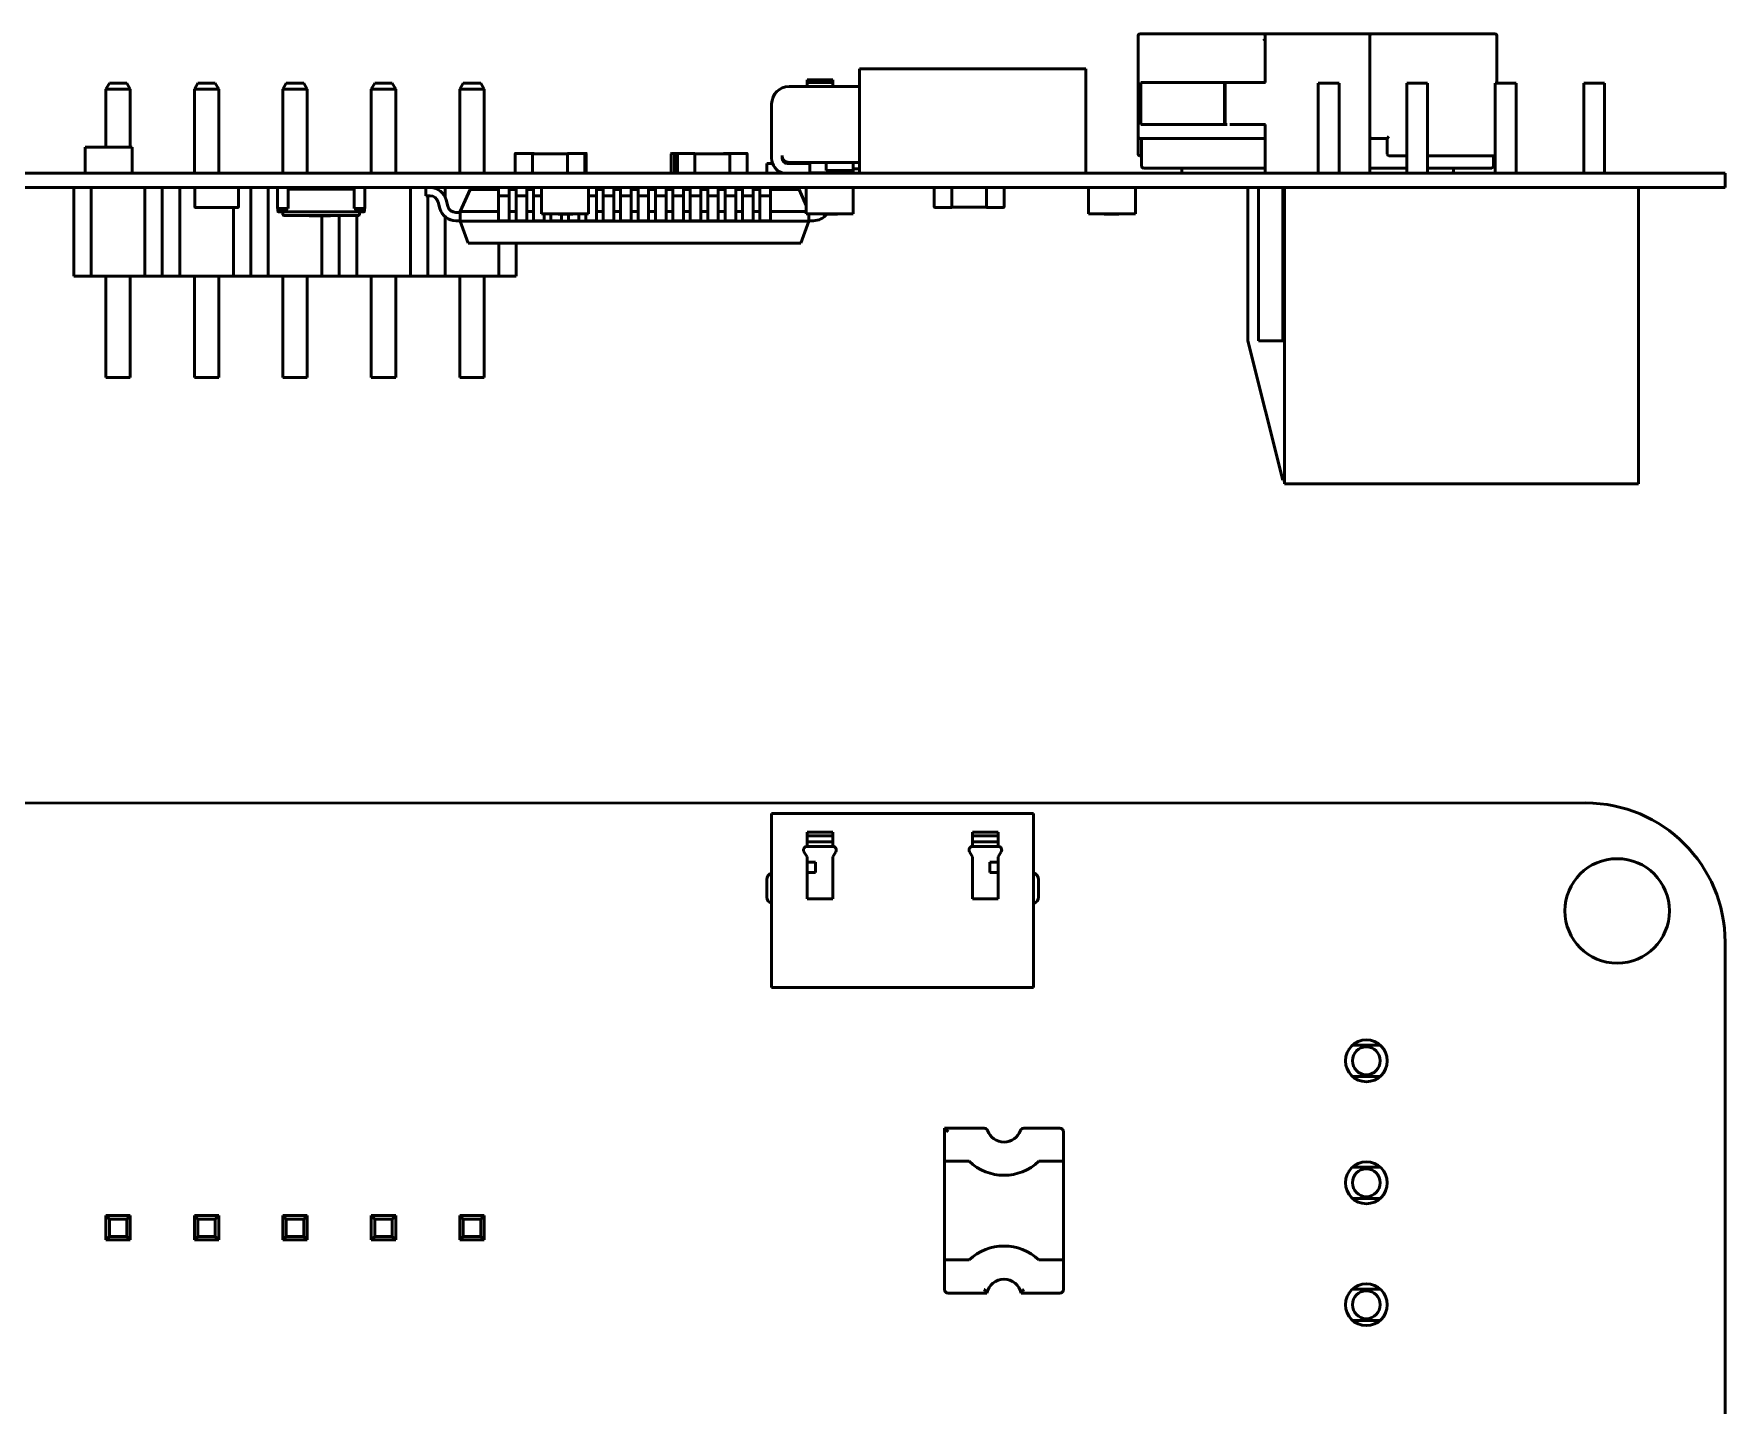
# Model space of a CAD drawing. Header units: millimetres. Extents: x -309 to 752, y -52 to 188.
# Drawn here: x 51.39 to 99.94, y 39.35 to 78.7 of the extents above; entities that cross this region are included whole.
import ezdxf

# ---------------------------------------------------------------- set-up
doc = ezdxf.new("R2010")
doc.units = ezdxf.units.MM
doc.header["$LTSCALE"] = 0.5
doc.layers.add('Видимый контур (ГОСТ)', color=7, linetype='Continuous', lineweight=50)

msp = doc.modelspace()

# ---------------------------------------------------------------- linework, layer by layer
at = {"layer": 'Видимый контур (ГОСТ)'}
for p, q in [((83.086, 75.752), (83.086, 78.652)), ((83.136, 78.702), (85.757, 78.702)), ((85.757, 78.702), (86.686, 78.702)), ((86.686, 78.702), (86.746, 78.702)), ((86.736, 78.692), (86.736, 78.602)), ((86.746, 78.702), (89.726, 78.702)), ((89.726, 78.702), (89.786, 78.702)), ((89.736, 78.602), (89.736, 78.692)), ((89.786, 78.702), (91.986, 78.702)), ((93.386, 78.652), (93.386, 77.291)), ((86.736, 78.552), (86.686, 78.502)), ((86.736, 77.302), (86.736, 78.602)), ((89.736, 78.602), (89.736, 74.802)), ((81.586, 77.702), (75.086, 77.702)), ((75.086, 77.702), (75.086, 74.702)), ((81.586, 77.702), (81.586, 74.702)), ((53.456, 77.117), (53.556, 77.291)), ((54.056, 77.291), (53.556, 77.291)), ((54.156, 77.117), (54.056, 77.291)), ((55.996, 77.117), (56.096, 77.291)), ((56.596, 77.291), (56.096, 77.291)), ((56.696, 77.117), (56.596, 77.291)), ((58.536, 77.117), (58.636, 77.291)), ((59.136, 77.291), (58.636, 77.291)), ((59.236, 77.117), (59.136, 77.291)), ((61.076, 77.117), (61.176, 77.291)), ((61.676, 77.291), (61.176, 77.291)), ((61.776, 77.117), (61.676, 77.291)), ((63.616, 77.117), (63.716, 77.291)), ((64.216, 77.291), (63.716, 77.291)), ((64.316, 77.117), (64.216, 77.291)), ((73.067, 77.192), (75.086, 77.192)), ((73.582, 77.382), (73.582, 77.307)), ((74.322, 77.382), (73.582, 77.382)), ((73.582, 77.307), (73.582, 77.192)), ((74.322, 77.307), (73.582, 77.307)), ((74.322, 77.382), (74.322, 77.307)), ((74.322, 77.307), (74.322, 77.192)), ((83.162, 77.302), (83.159, 77.302)), ((83.159, 77.302), (83.159, 76.102)), ((83.165, 77.302), (83.162, 77.302)), ((83.502, 77.302), (83.165, 77.302)), ((83.165, 76.102), (83.165, 77.302)), ((83.521, 77.302), (83.502, 77.302)), ((84.334, 77.302), (83.521, 77.302)), ((85.569, 77.302), (84.334, 77.302)), ((85.58, 77.302), (85.569, 77.302)), ((85.569, 77.302), (85.569, 76.102)), ((85.645, 77.302), (85.58, 77.302)), ((85.58, 77.302), (85.58, 76.102)), ((85.715, 77.302), (85.645, 77.302)), ((86.746, 77.302), (85.715, 77.302)), ((88.856, 77.291), (88.256, 77.291)), ((88.256, 77.291), (88.256, 74.702)), ((88.856, 77.291), (88.856, 74.702)), ((91.396, 77.291), (90.796, 77.291)), ((90.796, 77.291), (90.796, 74.702)), ((91.396, 77.291), (91.396, 74.702)), ((93.936, 77.291), (93.336, 77.291)), ((93.336, 77.291), (93.336, 74.702)), ((93.936, 77.291), (93.936, 74.702)), ((96.476, 77.291), (95.876, 77.291)), ((95.876, 77.291), (95.876, 74.702)), ((96.476, 77.291), (96.476, 74.702)), ((53.456, 75.452), (53.456, 77.117)), ((54.156, 77.117), (53.456, 77.117)), ((54.156, 75.452), (54.156, 77.117)), ((55.996, 74.702), (55.996, 77.117)), ((56.696, 77.117), (55.996, 77.117)), ((56.696, 74.702), (56.696, 77.117)), ((58.536, 74.702), (58.536, 77.117)), ((59.236, 77.117), (58.536, 77.117)), ((59.236, 74.702), (59.236, 77.117)), ((61.076, 74.702), (61.076, 77.117)), ((61.776, 77.117), (61.076, 77.117)), ((61.776, 74.702), (61.776, 77.117)), ((63.616, 74.702), (63.616, 77.117)), ((64.316, 77.117), (63.616, 77.117)), ((64.316, 74.702), (64.316, 77.117)), ((72.567, 75.132), (72.567, 76.692)), ((83.086, 75.252), (83.086, 75.752)), ((83.159, 76.102), (83.162, 76.102)), ((83.162, 76.102), (83.165, 76.102)), ((83.165, 76.102), (83.502, 76.102)), ((83.502, 76.102), (83.521, 76.102)), ((83.521, 76.102), (84.334, 76.102)), ((84.334, 76.102), (85.569, 76.102)), ((85.569, 76.102), (85.58, 76.102)), ((85.58, 76.102), (85.645, 76.102)), ((85.715, 76.102), (86.746, 76.102)), ((86.736, 74.802), (86.736, 76.102)), ((90.236, 75.702), (90.286, 75.752)), ((52.861, 75.452), (52.861, 74.702)), ((54.211, 75.452), (52.861, 75.452)), ((54.211, 75.452), (54.211, 74.702)), ((65.206, 75.262), (65.206, 74.702)), ((65.706, 75.272), (65.216, 75.272)), ((65.736, 75.272), (65.706, 75.272)), ((65.706, 75.262), (65.706, 75.272)), ((66.706, 75.262), (65.706, 75.262)), ((65.706, 75.262), (65.706, 74.702)), ((65.746, 75.272), (65.736, 75.272)), ((65.736, 75.262), (65.736, 75.272)), ((65.746, 75.262), (65.746, 75.272)), ((66.706, 75.262), (66.706, 75.272)), ((66.706, 75.272), (67.196, 75.272)), ((66.706, 75.262), (66.706, 74.702)), ((67.196, 75.272), (67.226, 75.272)), ((67.206, 75.262), (67.206, 74.702)), ((67.226, 75.272), (67.236, 75.272)), ((67.236, 75.262), (67.236, 74.702)), ((67.246, 75.262), (67.246, 74.702)), ((69.686, 75.262), (69.686, 74.702)), ((69.786, 75.272), (69.696, 75.272)), ((69.776, 75.262), (69.776, 74.702)), ((69.876, 75.272), (69.786, 75.272)), ((69.866, 75.262), (69.866, 74.702)), ((70.366, 75.272), (69.876, 75.272)), ((70.366, 75.262), (70.366, 75.272)), ((71.366, 75.262), (70.366, 75.262)), ((70.366, 75.262), (70.366, 74.702)), ((71.186, 75.262), (71.186, 75.272)), ((71.186, 75.272), (71.276, 75.272)), ((71.276, 75.262), (71.276, 75.272)), ((71.276, 75.272), (71.366, 75.272)), ((71.366, 75.262), (71.366, 75.272)), ((71.366, 75.272), (71.856, 75.272)), ((71.366, 75.262), (71.366, 74.702)), ((71.866, 75.262), (71.866, 74.702)), ((85.757, 75.702), (83.136, 75.702)), ((83.186, 75.702), (83.186, 74.902)), ((86.736, 75.702), (85.757, 75.702)), ((89.786, 75.702), (89.736, 75.702)), ((90.236, 75.702), (89.786, 75.702)), ((90.236, 75.252), (90.236, 75.702)), ((72.427, 74.982), (72.592, 74.982)), ((72.427, 74.982), (72.427, 74.702)), ((72.867, 75.212), (72.867, 75.132)), ((73.017, 74.982), (73.667, 74.982)), ((75.086, 75.012), (73.067, 75.012)), ((73.237, 74.982), (73.208, 75.012)), ((73.667, 74.982), (73.667, 74.702)), ((74.127, 75.012), (74.127, 74.782)), ((74.902, 74.782), (74.127, 74.782)), ((74.227, 74.782), (74.227, 74.712)), ((74.627, 74.712), (74.627, 74.782)), ((74.902, 75.012), (74.902, 74.932)), ((74.902, 74.832), (74.902, 74.932)), ((74.902, 74.702), (74.902, 74.832)), ((74.902, 74.832), (75.086, 74.832)), ((83.186, 75.202), (83.136, 75.202)), ((86.736, 74.852), (83.236, 74.852)), ((83.236, 74.852), (83.236, 74.852)), ((84.336, 74.852), (84.336, 74.752)), ((86.736, 74.802), (86.736, 74.712)), ((90.796, 74.852), (89.736, 74.852)), ((89.736, 74.712), (89.736, 74.802)), ((90.796, 75.202), (90.286, 75.202)), ((91.986, 75.202), (91.396, 75.202)), ((93.236, 74.852), (91.396, 74.852)), ((92.136, 74.852), (92.136, 74.752)), ((93.286, 75.202), (93.286, 74.902)), ((25.136, 74.702), (95.936, 74.702)), ((25.136, 74.291), (95.936, 74.291)), ((52.536, 74.291), (52.536, 73.751)), ((53.036, 74.291), (53.036, 71.751)), ((54.576, 74.291), (54.576, 71.751)), ((55.076, 74.291), (55.076, 73.751)), ((55.076, 73.751), (55.076, 74.291)), ((55.576, 74.291), (55.576, 71.751)), ((56.011, 73.731), (56.011, 74.291)), ((57.261, 74.291), (57.261, 73.731)), ((57.616, 74.291), (57.616, 73.751)), ((57.616, 73.751), (57.616, 74.291)), ((58.116, 74.291), (58.116, 71.751)), ((58.386, 73.691), (58.386, 74.291)), ((58.686, 73.691), (58.686, 74.291)), ((59.186, 74.241), (59.186, 74.291)), ((59.656, 74.291), (59.656, 74.241)), ((60.086, 74.241), (60.086, 74.291)), ((60.586, 73.691), (60.586, 74.291)), ((60.886, 73.691), (60.886, 74.291)), ((62.196, 74.291), (62.196, 71.751)), ((62.636, 74.291), (62.636, 74.053)), ((63.196, 74.291), (63.196, 74.013)), ((64.731, 74.053), (64.731, 74.291)), ((65.035, 74.291), (65.035, 74.053)), ((65.231, 74.053), (65.231, 74.291)), ((65.535, 74.291), (65.535, 74.053)), ((65.731, 74.053), (65.731, 74.291)), ((65.961, 73.541), (65.961, 74.291)), ((67.311, 73.541), (67.311, 74.291)), ((67.535, 74.291), (67.535, 74.053)), ((67.731, 74.053), (67.731, 74.291)), ((68.035, 74.291), (68.035, 74.053)), ((68.231, 74.053), (68.231, 74.291)), ((68.535, 74.291), (68.535, 74.053)), ((68.731, 74.053), (68.731, 74.291)), ((69.035, 74.291), (69.035, 74.053)), ((69.231, 74.053), (69.231, 74.291)), ((69.535, 74.291), (69.535, 74.053)), ((69.731, 74.053), (69.731, 74.291)), ((70.035, 74.291), (70.035, 74.053)), ((70.231, 74.053), (70.231, 74.291)), ((70.535, 74.291), (70.535, 74.053)), ((70.731, 74.053), (70.731, 74.291)), ((71.035, 74.291), (71.035, 74.053)), ((71.186, 74.241), (71.186, 74.291)), ((71.231, 74.053), (71.231, 74.291)), ((71.535, 74.291), (71.535, 74.053)), ((71.731, 74.053), (71.731, 74.291)), ((72.035, 74.291), (72.035, 74.053)), ((72.231, 74.053), (72.231, 74.291)), ((72.535, 74.291), (72.535, 74.053)), ((72.686, 74.241), (72.686, 74.291)), ((73.086, 74.24), (73.086, 74.291)), ((73.561, 73.541), (73.561, 74.291)), ((73.711, 74.712), (73.667, 74.712)), ((74.127, 74.712), (73.711, 74.712)), ((74.227, 74.712), (74.127, 74.712)), ((74.327, 74.712), (74.227, 74.712)), ((74.527, 74.712), (74.327, 74.712)), ((74.627, 74.712), (74.527, 74.712)), ((74.727, 74.712), (74.627, 74.712)), ((74.902, 74.712), (74.727, 74.712)), ((74.911, 73.541), (74.911, 74.291)), ((77.236, 73.731), (77.236, 74.291)), ((77.736, 73.731), (77.736, 74.291)), ((78.736, 73.731), (78.736, 74.291)), ((79.236, 73.731), (79.236, 74.291)), ((81.661, 73.541), (81.661, 74.291)), ((83.011, 73.541), (83.011, 74.291)), ((86.236, 69.891), (86.236, 74.291)), ((86.536, 69.891), (86.536, 74.291)), ((87.236, 69.891), (87.236, 74.291)), ((87.286, 65.791), (87.286, 74.291)), ((99.936, 74.702), (95.936, 74.702)), ((99.936, 74.291), (95.936, 74.291)), ((97.446, 65.791), (97.446, 74.291)), ((99.936, 74.702), (99.936, 74.291)), ((60.586, 74.241), (58.686, 74.241)), ((62.636, 74.053), (62.763, 74.053)), ((62.696, 74.053), (62.696, 73.751)), ((62.696, 73.751), (62.696, 74.053)), ((62.993, 73.876), (63.042, 73.691)), ((63.272, 73.753), (63.223, 73.938)), ((63.629, 73.606), (63.909, 74.24)), ((63.909, 74.24), (64.731, 74.24)), ((64.731, 74.053), (65.035, 74.053)), ((64.731, 73.876), (64.731, 74.053)), ((64.731, 73.691), (64.731, 73.876)), ((65.035, 74.24), (65.231, 74.24)), ((65.035, 74.053), (65.035, 73.876)), ((65.035, 73.876), (65.035, 73.691)), ((65.231, 74.053), (65.535, 74.053)), ((65.231, 73.876), (65.231, 74.053)), ((65.231, 73.691), (65.231, 73.876)), ((65.535, 74.24), (65.731, 74.24)), ((65.535, 74.053), (65.535, 73.876)), ((65.535, 73.876), (65.535, 73.691)), ((65.731, 74.053), (65.961, 74.053)), ((65.731, 73.876), (65.731, 74.053)), ((65.731, 73.691), (65.731, 73.876)), ((67.311, 74.053), (67.535, 74.053)), ((67.535, 74.24), (67.731, 74.24)), ((67.535, 74.053), (67.535, 73.876)), ((67.535, 73.876), (67.535, 73.691)), ((67.731, 74.053), (68.035, 74.053)), ((67.731, 73.876), (67.731, 74.053)), ((67.731, 73.691), (67.731, 73.876)), ((68.035, 74.24), (68.231, 74.24)), ((68.035, 74.053), (68.035, 73.876)), ((68.035, 73.876), (68.035, 73.691)), ((68.231, 74.053), (68.535, 74.053)), ((68.231, 73.876), (68.231, 74.053)), ((68.231, 73.691), (68.231, 73.876)), ((68.535, 74.24), (68.731, 74.24)), ((68.535, 74.053), (68.535, 73.876)), ((68.535, 73.876), (68.535, 73.691)), ((68.731, 74.053), (69.035, 74.053)), ((68.731, 73.876), (68.731, 74.053)), ((68.731, 73.691), (68.731, 73.876)), ((69.035, 74.24), (69.231, 74.24)), ((69.035, 74.053), (69.035, 73.876)), ((69.035, 73.876), (69.035, 73.691)), ((69.231, 74.053), (69.535, 74.053)), ((69.231, 73.876), (69.231, 74.053)), ((69.231, 73.691), (69.231, 73.876)), ((69.535, 74.24), (69.731, 74.24)), ((69.535, 74.053), (69.535, 73.876)), ((69.535, 73.876), (69.535, 73.691)), ((69.731, 74.053), (70.035, 74.053)), ((69.731, 73.876), (69.731, 74.053)), ((69.731, 73.691), (69.731, 73.876)), ((70.035, 74.24), (70.231, 74.24)), ((70.035, 74.053), (70.035, 73.876)), ((70.035, 73.876), (70.035, 73.691)), ((70.231, 74.053), (70.535, 74.053)), ((70.231, 73.876), (70.231, 74.053)), ((70.231, 73.691), (70.231, 73.876)), ((70.535, 74.24), (70.731, 74.24)), ((70.535, 74.053), (70.535, 73.876)), ((70.535, 73.876), (70.535, 73.691)), ((70.731, 74.053), (71.035, 74.053)), ((70.731, 73.876), (70.731, 74.053)), ((70.731, 73.691), (70.731, 73.876)), ((71.035, 74.241), (71.186, 74.241)), ((71.035, 74.24), (71.231, 74.24)), ((71.035, 74.053), (71.035, 73.876)), ((71.035, 73.876), (71.035, 73.691)), ((71.231, 74.053), (71.535, 74.053)), ((71.231, 73.876), (71.231, 74.053)), ((71.231, 73.691), (71.231, 73.876)), ((71.535, 74.24), (71.731, 74.24)), ((71.535, 74.053), (71.535, 73.876)), ((71.535, 73.876), (71.535, 73.691)), ((71.731, 74.053), (72.035, 74.053)), ((71.731, 73.876), (71.731, 74.053)), ((71.731, 73.691), (71.731, 73.876)), ((72.035, 74.24), (72.231, 74.24)), ((72.035, 74.053), (72.035, 73.876)), ((72.035, 73.876), (72.035, 73.691)), ((72.231, 74.053), (72.535, 74.053)), ((72.231, 73.876), (72.231, 74.053)), ((72.231, 73.691), (72.231, 73.876)), ((72.535, 74.24), (73.357, 74.24)), ((72.535, 74.053), (72.535, 73.876)), ((72.535, 73.876), (72.535, 73.691)), ((73.036, 74.241), (72.686, 74.241)), ((73.036, 74.24), (73.036, 74.241)), ((73.561, 73.778), (73.357, 74.24)), ((52.536, 73.751), (52.536, 71.751)), ((55.076, 73.751), (55.076, 71.751)), ((55.076, 73.751), (55.076, 71.751)), ((57.251, 73.721), (56.021, 73.721)), ((57.116, 73.721), (57.116, 71.751)), ((57.616, 73.751), (57.616, 71.751)), ((57.616, 73.751), (57.616, 71.751)), ((58.386, 73.691), (58.586, 73.691)), ((58.396, 73.681), (58.396, 73.691)), ((58.396, 73.611), (58.396, 73.681)), ((58.596, 73.681), (58.396, 73.681)), ((58.416, 73.591), (58.596, 73.591)), ((58.536, 73.511), (58.536, 73.571)), ((58.556, 73.491), (58.836, 73.491)), ((58.686, 73.691), (58.586, 73.691)), ((58.677, 73.681), (58.596, 73.681)), ((60.676, 73.591), (58.596, 73.591)), ((60.436, 73.491), (58.836, 73.491)), ((59.289, 73.481), (59.289, 73.491)), ((59.289, 73.481), (59.469, 73.481)), ((59.469, 73.481), (59.469, 73.491)), ((59.469, 73.481), (59.484, 73.481)), ((59.484, 73.481), (59.484, 73.491)), ((59.484, 73.481), (59.593, 73.481)), ((59.593, 73.481), (59.593, 73.491)), ((59.593, 73.481), (59.813, 73.481)), ((59.656, 73.481), (59.656, 71.751)), ((59.813, 73.481), (59.813, 73.491)), ((59.813, 73.481), (59.905, 73.481)), ((59.905, 73.481), (59.905, 73.491)), ((60.156, 73.491), (60.156, 71.751)), ((60.156, 73.491), (60.156, 71.751)), ((60.436, 73.491), (60.716, 73.491)), ((60.686, 73.691), (60.586, 73.691)), ((60.676, 73.681), (60.594, 73.681)), ((60.656, 73.491), (60.656, 71.751)), ((60.876, 73.681), (60.676, 73.681)), ((60.676, 73.591), (60.856, 73.591)), ((60.686, 73.691), (60.886, 73.691)), ((60.736, 73.571), (60.736, 73.511)), ((60.876, 73.681), (60.876, 73.691)), ((60.876, 73.681), (60.876, 73.611)), ((62.696, 73.751), (62.696, 71.751)), ((62.696, 73.751), (62.696, 71.751)), ((63.196, 73.45), (63.196, 71.751)), ((63.629, 73.577), (63.502, 73.577)), ((63.502, 73.339), (63.629, 73.339)), ((63.629, 73.606), (64.731, 73.606)), ((63.629, 73.323), (63.629, 73.606)), ((63.629, 73.323), (73.637, 73.323)), ((63.857, 72.691), (63.629, 73.323)), ((64.731, 73.691), (64.731, 73.338)), ((64.731, 73.339), (65.035, 73.339)), ((65.035, 73.338), (65.035, 73.691)), ((65.035, 73.606), (65.231, 73.606)), ((65.231, 73.691), (65.231, 73.338)), ((65.231, 73.339), (65.535, 73.339)), ((65.535, 73.338), (65.535, 73.691)), ((65.535, 73.606), (65.731, 73.606)), ((65.731, 73.691), (65.731, 73.338)), ((65.731, 73.339), (66.035, 73.339)), ((67.311, 73.541), (65.961, 73.541)), ((66.035, 73.338), (66.035, 73.541)), ((66.231, 73.541), (66.231, 73.338)), ((66.231, 73.339), (66.535, 73.339)), ((66.438, 73.531), (66.438, 73.541)), ((66.438, 73.531), (66.449, 73.531)), ((66.449, 73.531), (66.449, 73.541)), ((66.449, 73.531), (66.49, 73.531)), ((66.49, 73.531), (66.49, 73.541)), ((66.49, 73.531), (66.587, 73.531)), ((66.535, 73.338), (66.535, 73.531)), ((66.587, 73.531), (66.587, 73.541)), ((66.587, 73.531), (66.718, 73.531)), ((66.718, 73.531), (66.718, 73.541)), ((66.718, 73.531), (66.859, 73.531)), ((66.731, 73.531), (66.731, 73.338)), ((66.731, 73.339), (67.035, 73.339)), ((66.859, 73.531), (66.859, 73.541)), ((67.035, 73.338), (67.035, 73.541)), ((67.231, 73.541), (67.231, 73.338)), ((67.231, 73.339), (67.535, 73.339)), ((67.535, 73.338), (67.535, 73.691)), ((67.535, 73.606), (67.731, 73.606)), ((67.731, 73.691), (67.731, 73.338)), ((67.731, 73.339), (68.035, 73.339)), ((68.035, 73.338), (68.035, 73.691)), ((68.035, 73.606), (68.231, 73.606)), ((68.231, 73.691), (68.231, 73.338)), ((68.231, 73.339), (68.535, 73.339)), ((68.535, 73.338), (68.535, 73.691)), ((68.535, 73.606), (68.731, 73.606)), ((68.731, 73.691), (68.731, 73.338)), ((68.731, 73.339), (69.035, 73.339)), ((69.035, 73.338), (69.035, 73.691)), ((69.035, 73.606), (69.231, 73.606)), ((69.231, 73.691), (69.231, 73.338)), ((69.231, 73.339), (69.535, 73.339)), ((69.535, 73.338), (69.535, 73.691)), ((69.535, 73.606), (69.731, 73.606)), ((69.731, 73.691), (69.731, 73.338)), ((69.731, 73.339), (70.035, 73.339)), ((70.035, 73.338), (70.035, 73.691)), ((70.035, 73.606), (70.231, 73.606)), ((70.231, 73.691), (70.231, 73.338)), ((70.231, 73.339), (70.535, 73.339)), ((70.535, 73.338), (70.535, 73.691)), ((70.535, 73.606), (70.731, 73.606)), ((70.731, 73.691), (70.731, 73.338)), ((70.731, 73.339), (71.035, 73.339)), ((71.035, 73.338), (71.035, 73.691)), ((71.035, 73.606), (71.231, 73.606)), ((71.231, 73.691), (71.231, 73.338)), ((71.231, 73.339), (71.535, 73.339)), ((71.535, 73.338), (71.535, 73.691)), ((71.535, 73.606), (71.731, 73.606)), ((71.731, 73.691), (71.731, 73.338)), ((71.731, 73.339), (72.035, 73.339)), ((72.035, 73.338), (72.035, 73.691)), ((72.035, 73.606), (72.231, 73.606)), ((72.231, 73.691), (72.231, 73.338)), ((72.231, 73.339), (72.535, 73.339)), ((72.535, 73.338), (72.535, 73.691)), ((72.535, 73.606), (73.561, 73.606)), ((73.408, 72.691), (73.637, 73.323)), ((74.911, 73.541), (73.561, 73.541)), ((73.637, 73.323), (73.637, 73.541)), ((73.637, 73.339), (73.764, 73.339)), ((74.038, 73.531), (74.038, 73.541)), ((74.038, 73.531), (74.049, 73.531)), ((74.049, 73.531), (74.049, 73.541)), ((74.049, 73.531), (74.09, 73.531)), ((74.09, 73.531), (74.09, 73.541)), ((74.09, 73.531), (74.187, 73.531)), ((74.187, 73.531), (74.187, 73.541)), ((74.187, 73.531), (74.318, 73.531)), ((74.318, 73.531), (74.318, 73.541)), ((74.318, 73.531), (74.459, 73.531)), ((74.459, 73.531), (74.459, 73.541)), ((77.736, 73.721), (77.246, 73.721)), ((77.736, 73.731), (77.736, 73.721)), ((77.736, 73.731), (78.736, 73.731)), ((78.736, 73.731), (78.736, 73.721)), ((78.736, 73.721), (79.226, 73.721)), ((81.661, 73.541), (83.011, 73.541)), ((82.113, 73.531), (82.113, 73.541)), ((82.113, 73.531), (82.323, 73.531)), ((82.323, 73.531), (82.533, 73.531)), ((82.533, 73.531), (82.533, 73.541)), ((63.857, 72.691), (73.408, 72.691)), ((64.736, 72.691), (64.736, 71.751)), ((65.236, 72.691), (65.236, 71.751)), ((53.036, 71.751), (52.536, 71.751)), ((54.576, 71.751), (53.036, 71.751)), ((53.456, 71.751), (53.456, 69.541)), ((54.156, 71.751), (54.156, 69.541)), ((55.076, 71.751), (54.576, 71.751)), ((55.576, 71.751), (55.076, 71.751)), ((57.116, 71.751), (55.576, 71.751)), ((55.996, 71.751), (55.996, 69.541)), ((56.696, 71.751), (56.696, 69.541)), ((57.616, 71.751), (57.116, 71.751)), ((58.116, 71.751), (57.616, 71.751)), ((59.656, 71.751), (58.116, 71.751)), ((58.536, 71.751), (58.536, 69.541)), ((59.236, 71.751), (59.236, 69.541)), ((60.156, 71.751), (59.656, 71.751)), ((60.656, 71.751), (60.156, 71.751)), ((62.196, 71.751), (60.656, 71.751)), ((61.076, 71.751), (61.076, 69.541)), ((61.776, 71.751), (61.776, 69.541)), ((62.696, 71.751), (62.196, 71.751)), ((63.196, 71.751), (62.696, 71.751)), ((64.736, 71.751), (63.196, 71.751)), ((63.616, 71.751), (63.616, 69.541)), ((64.316, 71.751), (64.316, 69.541)), ((65.236, 71.751), (64.736, 71.751)), ((53.456, 69.541), (53.456, 68.841)), ((54.156, 69.541), (54.156, 68.841)), ((55.996, 69.541), (55.996, 68.841)), ((56.696, 69.541), (56.696, 68.841)), ((58.536, 69.541), (58.536, 68.841)), ((59.236, 69.541), (59.236, 68.841)), ((61.076, 69.541), (61.076, 68.841)), ((61.776, 69.541), (61.776, 68.841)), ((63.616, 69.541), (63.616, 68.841)), ((64.316, 69.541), (64.316, 68.841)), ((86.236, 69.891), (87.236, 65.891)), ((86.536, 69.891), (87.236, 69.891)), ((53.456, 68.841), (54.156, 68.841)), ((55.996, 68.841), (56.696, 68.841)), ((58.536, 68.841), (59.236, 68.841)), ((61.076, 68.841), (61.776, 68.841)), ((63.616, 68.841), (64.316, 68.841)), ((87.236, 65.891), (87.286, 65.891)), ((97.446, 65.791), (87.286, 65.791)), ((95.936, 56.633), (25.102, 56.618)), ((72.567, 56.333), (73.067, 56.333)), ((72.567, 56.333), (72.567, 51.333)), ((79.587, 56.333), (73.067, 56.333)), ((79.587, 56.333), (80.087, 56.333)), ((80.087, 51.333), (80.087, 56.333)), ((73.582, 55.796), (74.322, 55.796)), ((73.582, 55.796), (73.582, 55.686)), ((73.582, 55.686), (74.322, 55.686)), ((73.582, 55.686), (73.582, 55.513)), ((73.582, 55.513), (73.582, 55.383)), ((74.322, 55.513), (73.582, 55.513)), ((74.322, 55.383), (73.582, 55.383)), ((74.322, 55.796), (74.322, 55.686)), ((74.322, 55.686), (74.322, 55.513)), ((74.322, 55.513), (74.322, 55.383)), ((78.332, 55.796), (79.072, 55.796)), ((78.332, 55.796), (78.332, 55.686)), ((78.332, 55.686), (79.072, 55.686)), ((78.332, 55.686), (78.332, 55.513)), ((78.332, 55.513), (78.332, 55.383)), ((79.072, 55.513), (78.332, 55.513)), ((79.072, 55.383), (78.332, 55.383)), ((79.072, 55.796), (79.072, 55.686)), ((79.072, 55.686), (79.072, 55.513)), ((79.072, 55.513), (79.072, 55.383)), ((73.582, 55.083), (73.495, 55.233)), ((73.582, 53.883), (73.582, 55.083)), ((73.582, 54.933), (73.711, 54.933)), ((73.711, 54.933), (73.827, 54.933)), ((73.827, 54.633), (73.827, 54.933)), ((74.408, 55.233), (74.322, 55.083)), ((74.322, 55.083), (74.322, 53.883)), ((78.332, 55.083), (78.245, 55.233)), ((78.332, 53.883), (78.332, 55.083)), ((78.827, 54.633), (78.827, 54.933)), ((78.827, 54.933), (78.942, 54.933)), ((78.942, 54.933), (79.072, 54.933)), ((79.158, 55.233), (79.072, 55.083)), ((79.072, 55.083), (79.072, 53.883)), ((72.427, 54.433), (72.427, 53.933)), ((73.582, 54.633), (73.827, 54.633)), ((79.072, 54.633), (78.827, 54.633)), ((80.227, 53.933), (80.227, 54.433)), ((74.322, 53.883), (73.582, 53.883)), ((79.072, 53.883), (78.332, 53.883)), ((99.936, 13.033), (99.936, 52.633)), ((72.567, 51.333), (73.067, 51.333)), ((73.067, 51.333), (79.587, 51.333)), ((79.587, 51.333), (80.087, 51.333)), ((90.033, 49.683), (89.239, 49.683)), ((89.239, 48.783), (90.032, 48.783)), ((77.631, 47.198), (77.531, 47.298)), ((78.67, 47.298), (77.531, 47.298)), ((77.531, 47.298), (77.531, 46.348)), ((80.841, 47.298), (79.802, 47.298)), ((80.941, 46.348), (80.941, 47.198)), ((77.531, 46.348), (77.631, 46.348)), ((77.631, 46.348), (77.531, 46.348)), ((77.531, 46.348), (77.531, 43.518)), ((78.236, 46.348), (77.631, 46.348)), ((77.631, 46.348), (78.236, 46.348)), ((80.841, 46.348), (80.236, 46.348)), ((80.236, 46.348), (80.841, 46.348)), ((80.841, 46.348), (80.941, 46.348)), ((80.941, 46.348), (80.841, 46.348)), ((80.941, 43.518), (80.941, 46.348)), ((90.033, 46.183), (89.239, 46.183)), ((89.239, 45.283), (90.032, 45.283)), ((53.456, 44.093), (53.456, 44.793)), ((53.456, 44.793), (54.156, 44.793)), ((53.556, 44.693), (53.456, 44.793)), ((53.556, 44.193), (53.556, 44.693)), ((53.556, 44.693), (54.056, 44.693)), ((54.056, 44.693), (54.156, 44.793)), ((54.056, 44.693), (54.056, 44.193)), ((54.156, 44.793), (54.156, 44.093)), ((55.996, 44.093), (55.996, 44.793)), ((55.996, 44.793), (56.696, 44.793)), ((56.096, 44.693), (55.996, 44.793)), ((56.096, 44.193), (56.096, 44.693)), ((56.096, 44.693), (56.596, 44.693)), ((56.596, 44.693), (56.696, 44.793)), ((56.596, 44.693), (56.596, 44.193)), ((56.696, 44.793), (56.696, 44.093)), ((58.536, 44.093), (58.536, 44.793)), ((58.536, 44.793), (59.236, 44.793)), ((58.636, 44.693), (58.536, 44.793)), ((58.636, 44.193), (58.636, 44.693)), ((58.636, 44.693), (59.136, 44.693)), ((59.136, 44.693), (59.236, 44.793)), ((59.136, 44.693), (59.136, 44.193)), ((59.236, 44.793), (59.236, 44.093)), ((61.076, 44.093), (61.076, 44.793)), ((61.076, 44.793), (61.776, 44.793)), ((61.176, 44.693), (61.076, 44.793)), ((61.176, 44.193), (61.176, 44.693)), ((61.176, 44.693), (61.676, 44.693)), ((61.676, 44.693), (61.776, 44.793)), ((61.676, 44.693), (61.676, 44.193)), ((61.776, 44.793), (61.776, 44.093)), ((63.616, 44.093), (63.616, 44.793)), ((63.616, 44.793), (64.316, 44.793)), ((63.716, 44.693), (63.616, 44.793)), ((63.716, 44.193), (63.716, 44.693)), ((63.716, 44.693), (64.216, 44.693)), ((64.216, 44.693), (64.316, 44.793)), ((64.216, 44.693), (64.216, 44.193)), ((64.316, 44.793), (64.316, 44.093)), ((53.456, 44.093), (53.556, 44.193)), ((54.056, 44.193), (53.556, 44.193)), ((54.156, 44.093), (54.056, 44.193)), ((55.996, 44.093), (56.096, 44.193)), ((56.596, 44.193), (56.096, 44.193)), ((56.696, 44.093), (56.596, 44.193)), ((58.536, 44.093), (58.636, 44.193)), ((59.136, 44.193), (58.636, 44.193)), ((59.236, 44.093), (59.136, 44.193)), ((61.076, 44.093), (61.176, 44.193)), ((61.676, 44.193), (61.176, 44.193)), ((61.776, 44.093), (61.676, 44.193)), ((63.616, 44.093), (63.716, 44.193)), ((64.216, 44.193), (63.716, 44.193)), ((64.316, 44.093), (64.216, 44.193)), ((54.156, 44.093), (53.456, 44.093)), ((56.696, 44.093), (55.996, 44.093)), ((59.236, 44.093), (58.536, 44.093)), ((61.776, 44.093), (61.076, 44.093)), ((64.316, 44.093), (63.616, 44.093)), ((77.631, 43.518), (77.531, 43.518)), ((77.531, 43.518), (77.531, 42.668)), ((77.531, 43.518), (77.631, 43.518)), ((77.631, 43.518), (78.236, 43.518)), ((78.236, 43.518), (77.631, 43.518)), ((80.236, 43.518), (80.841, 43.518)), ((80.841, 43.518), (80.236, 43.518)), ((80.941, 43.518), (80.841, 43.518)), ((80.841, 43.518), (80.941, 43.518)), ((80.941, 42.668), (80.941, 43.518)), ((77.631, 42.568), (78.746, 42.568)), ((79.726, 42.568), (80.841, 42.568)), ((90.033, 42.683), (89.239, 42.683)), ((89.239, 41.783), (90.032, 41.783))]:
    msp.add_line(p, q, dxfattribs=at)
for centre, radius in [((96.836, 53.533), 1.5), ((89.636, 49.233), 0.6), ((89.636, 49.233), 0.4), ((89.636, 45.733), 0.6), ((89.636, 45.733), 0.4), ((89.636, 42.233), 0.6), ((89.636, 42.233), 0.4)]:
    msp.add_circle(centre, radius, dxfattribs=at)
for centre, radius, start, end in [((83.136, 78.652), 0.05, 90, 180), ((86.686, 78.652), 0.05, 0, 90), ((86.746, 78.692), 0.01, 90, 180), ((89.726, 78.692), 0.01, 0, 90), ((89.786, 78.652), 0.05, 90, 180), ((93.336, 78.652), 0.05, 0, 90), ((73.067, 76.692), 0.5, 90, 180), ((83.136, 75.752), 0.05, 180, 270), ((89.786, 75.752), 0.05, 180, 270), ((65.216, 75.262), 0.01, 90, 180), ((67.196, 75.262), 0.01, 0, 90), ((67.226, 75.262), 0.01, 0, 90), ((67.236, 75.262), 0.01, 0, 90), ((69.696, 75.262), 0.01, 90, 180), ((69.786, 75.262), 0.01, 90, 180), ((69.876, 75.262), 0.01, 90, 180), ((71.856, 75.262), 0.01, 0, 90), ((83.136, 75.252), 0.05, 180, 270), ((90.286, 75.252), 0.05, 180, 270), ((73.017, 75.132), 0.45, 180, 252.8537), ((73.067, 75.212), 0.2, 180, 270), ((73.017, 75.132), 0.15, 180, 270), ((73.199, 75.382), 0.4, 270, 275.1829), ((83.236, 74.902), 0.05, 180, 270), ((93.236, 74.902), 0.05, 270, 0), ((62.763, 73.815), 0.476, 14.9702, 88.1434), ((73.711, 75.212), 0.5, 264.9091, 270), ((84.386, 74.752), 0.05, 180, 270), ((86.746, 74.712), 0.01, 180, 270), ((89.726, 74.712), 0.01, 270, 0), ((92.086, 74.752), 0.05, 270, 0), ((62.763, 73.815), 0.238, 14.8537, 90), ((56.021, 73.731), 0.01, 180, 270), ((57.251, 73.731), 0.01, 270, 360), ((58.416, 73.611), 0.02, 180, 270), ((58.516, 73.571), 0.02, 0, 90), ((58.556, 73.511), 0.02, 180, 270), ((60.716, 73.511), 0.02, 270, 0), ((60.756, 73.571), 0.02, 90, 180), ((60.856, 73.611), 0.02, 270, 0), ((63.502, 73.815), 0.476, 195.0865, 270), ((63.502, 73.815), 0.238, 195.0868, 270), ((73.764, 73.815), 0.476, 270, 323.3928), ((77.246, 73.731), 0.01, 180, 270), ((79.226, 73.731), 0.01, 270, 0), ((95.934, 52.631), 4.001, 0.021, 89.979), ((73.582, 55.283), 0.1, 90, 210), ((74.322, 55.283), 0.1, 330, 90), ((78.332, 55.283), 0.1, 90, 210), ((79.072, 55.283), 0.1, 330, 90), ((72.627, 54.433), 0.2, 107.4576, 180), ((80.027, 54.433), 0.2, 0, 72.5424), ((72.627, 53.933), 0.2, 180, 252.5424), ((80.027, 53.933), 0.2, 287.4576, 0), ((78.67, 47.198), 0.1, 19.4712, 90), ((79.236, 47.398), 0.5, 199.4712, 340.5288), ((79.802, 47.198), 0.1, 90, 160.5288), ((80.841, 47.198), 0.1, 0, 90), ((79.236, 47.398), 1.45, 226.3972, 313.6028), ((79.236, 47.398), 1.45, 226.3972, 313.6028), ((79.236, 42.468), 1.45, 46.3972, 133.6028), ((79.236, 42.468), 1.45, 46.3972, 133.6028), ((79.236, 42.468), 0.5, 11.537, 168.463), ((77.631, 42.668), 0.1, 180, 270), ((80.841, 42.668), 0.1, 270, 0)]:
    msp.add_arc(centre, radius, start, end, dxfattribs=at)
for points in [[(86.737, 78.697), (86.722, 78.7), (86.706, 78.701), (86.691, 78.702)], [(89.781, 78.702), (89.766, 78.701), (89.75, 78.7), (89.735, 78.697)]]:
    msp.add_open_spline(points, degree=3, dxfattribs=at)
for points, knots in [([(91.986, 78.702), (92.028, 78.702), (92.07, 78.702), (92.112, 78.702), (92.154, 78.702), (92.196, 78.702), (92.237, 78.702), (92.241, 78.702), (92.245, 78.702), (92.25, 78.702), (92.286, 78.702), (92.322, 78.702), (92.357, 78.702), (92.393, 78.702), (92.428, 78.702), (92.463, 78.702), (92.476, 78.702), (92.489, 78.702), (92.503, 78.702), (92.551, 78.702), (92.598, 78.702), (92.643, 78.702), (92.688, 78.702), (92.733, 78.702), (92.775, 78.702), (92.817, 78.702), (92.858, 78.702), (92.896, 78.702), (92.911, 78.702), (92.926, 78.702), (92.941, 78.702), (92.977, 78.702), (93.012, 78.702), (93.044, 78.702), (93.077, 78.702), (93.107, 78.702), (93.134, 78.702), (93.162, 78.702), (93.186, 78.702), (93.209, 78.702), (93.217, 78.702), (93.225, 78.702), (93.233, 78.702), (93.261, 78.702), (93.284, 78.702), (93.3, 78.702), (93.316, 78.702), (93.327, 78.702), (93.332, 78.702), (93.335, 78.702), (93.336, 78.702), (93.336, 78.702)], [0, 0, 0, 0, 0.059212, 0.059212, 0.059212, 0.11914, 0.11914, 0.11914, 0.125, 0.125, 0.125, 0.17744, 0.17744, 0.17744, 0.2299, 0.2299, 0.2299, 0.25, 0.25, 0.25, 0.3236, 0.3236, 0.3236, 0.397264, 0.397264, 0.397264, 0.471096, 0.471096, 0.471096, 0.5, 0.5, 0.5, 0.573622, 0.573622, 0.573622, 0.647305, 0.647305, 0.647305, 0.721147, 0.721147, 0.721147, 0.75, 0.75, 0.75, 0.853543, 0.853543, 0.853543, 0.950894, 0.950894, 0.950894, 1, 1, 1, 1]), ([(93.336, 75.202), (93.335, 75.202), (93.333, 75.202), (93.33, 75.202), (93.326, 75.202), (93.32, 75.202), (93.313, 75.202), (93.312, 75.202), (93.311, 75.202), (93.31, 75.202), (93.303, 75.202), (93.294, 75.202), (93.284, 75.202), (93.274, 75.202), (93.262, 75.202), (93.249, 75.202), (93.244, 75.202), (93.239, 75.202), (93.233, 75.202), (93.213, 75.202), (93.191, 75.202), (93.165, 75.202), (93.14, 75.202), (93.112, 75.202), (93.082, 75.202), (93.051, 75.202), (93.018, 75.202), (92.983, 75.202), (92.969, 75.202), (92.955, 75.202), (92.941, 75.202), (92.904, 75.202), (92.865, 75.202), (92.824, 75.202), (92.783, 75.202), (92.741, 75.202), (92.696, 75.202), (92.652, 75.202), (92.606, 75.202), (92.559, 75.202), (92.54, 75.202), (92.521, 75.202), (92.503, 75.202), (92.435, 75.202), (92.365, 75.202), (92.294, 75.202), (92.228, 75.202), (92.159, 75.202), (92.091, 75.202), (92.056, 75.202), (92.021, 75.202), (91.986, 75.202)], [0.0130298, 0.0130298, 0.0130298, 0.0130298, 0.0592123, 0.0592123, 0.0592123, 0.1191402, 0.1191402, 0.1191402, 0.125, 0.125, 0.125, 0.1774404, 0.1774404, 0.1774404, 0.2298996, 0.2298996, 0.2298996, 0.25, 0.25, 0.25, 0.3235997, 0.3235997, 0.3235997, 0.3972645, 0.3972645, 0.3972645, 0.4710956, 0.4710956, 0.4710956, 0.5, 0.5, 0.5, 0.5736224, 0.5736224, 0.5736224, 0.6473051, 0.6473051, 0.6473051, 0.7211468, 0.7211468, 0.7211468, 0.75, 0.75, 0.75, 0.8535431, 0.8535431, 0.8535431, 0.9508935, 0.9508935, 0.9508935, 1, 1, 1, 1]), ([(78.67, 42.668), (78.671, 42.667), (78.671, 42.667), (78.678, 42.656), (78.686, 42.646), (78.7, 42.627), (78.707, 42.617), (78.721, 42.599), (78.727, 42.591), (78.737, 42.578), (78.741, 42.574), (78.745, 42.569), (78.746, 42.568), (78.746, 42.568)], [-0.00017235, -0.00017235, -0.00017235, -0.00017235, 0, 0, 0.00375072, 0.00375072, 0.0074291, 0.0074291, 0.0116088, 0.0116088, 0.01497271, 0.01497271, 0.01763673, 0.01763673, 0.01763673, 0.01763673]), ([(79.726, 42.568), (79.726, 42.568), (79.727, 42.569), (79.731, 42.574), (79.734, 42.578), (79.744, 42.591), (79.751, 42.599), (79.765, 42.617), (79.772, 42.627), (79.786, 42.646), (79.793, 42.656), (79.801, 42.667), (79.801, 42.667), (79.802, 42.668)], [0.01845344, 0.01845344, 0.01845344, 0.01845344, 0.02133186, 0.02133186, 0.02496649, 0.02496649, 0.02948258, 0.02948258, 0.03345699, 0.03345699, 0.03750957, 0.03750957, 0.03769578, 0.03769578, 0.03769578, 0.03769578])]:
    msp.add_open_spline(points, degree=3, knots=knots, dxfattribs=at)

doc.saveas('drawing.dxf')
